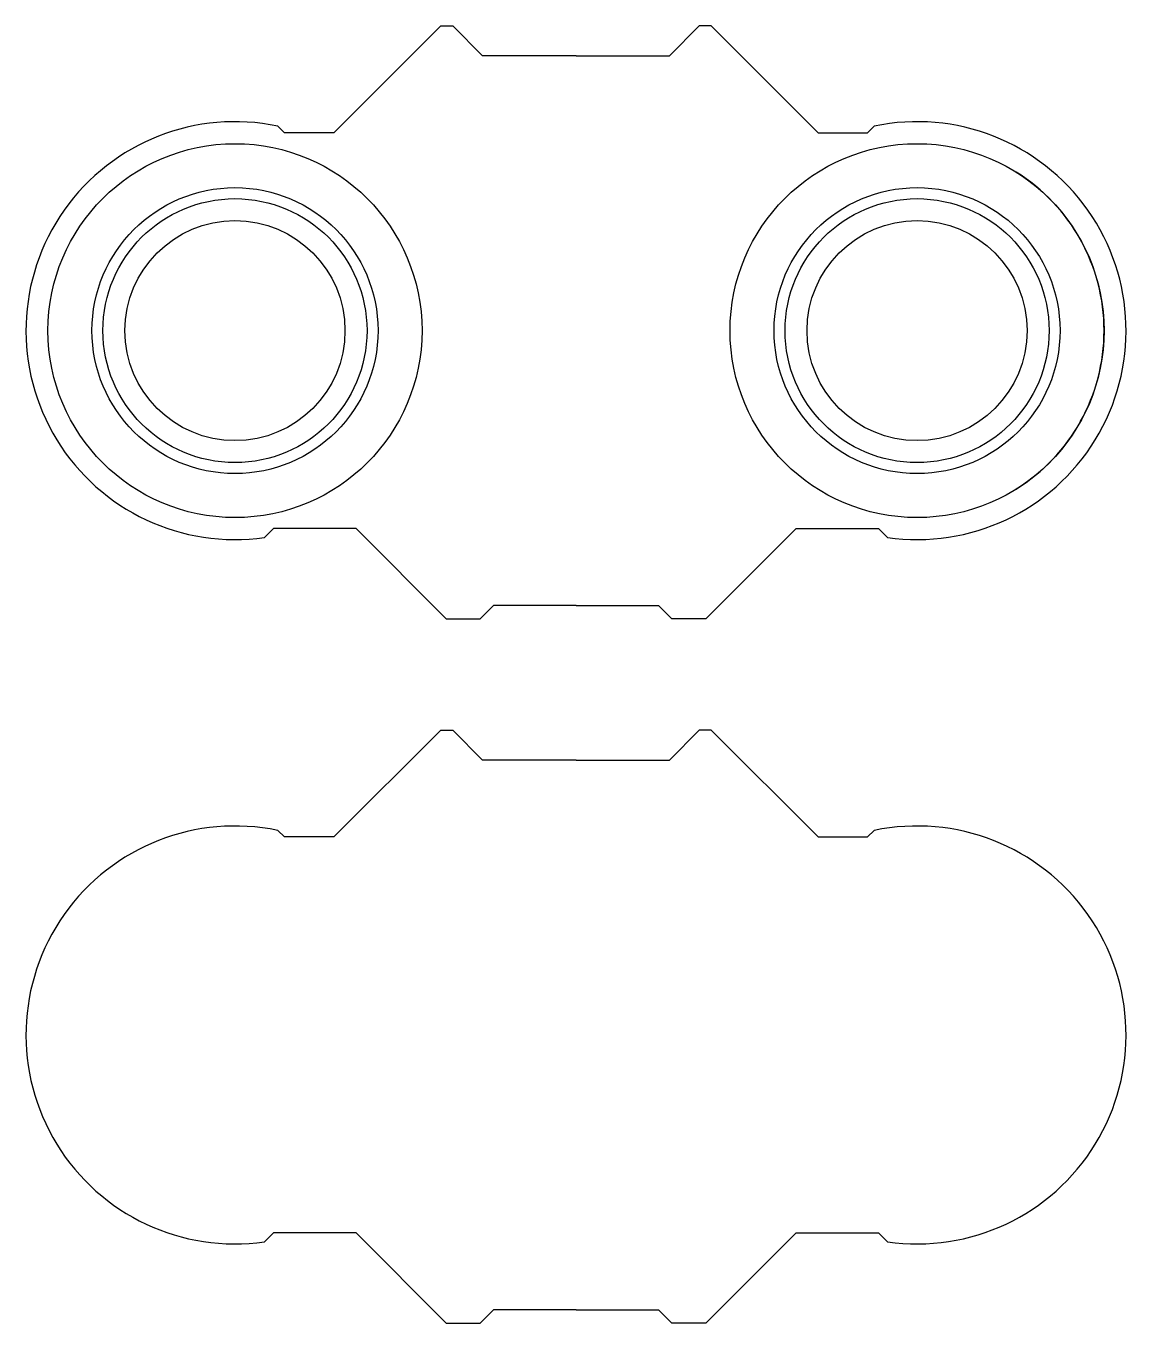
# Model space of a CAD drawing. Header units: millimetres. Extents: x 834 to 934, y -116 to 2.
import ezdxf

# ---------------------------------------------------------------- set-up
doc = ezdxf.new("R2010")
doc.units = ezdxf.units.MM

msp = doc.modelspace()

# ---------------------------------------------------------------- linework, layer by layer
for p, q in [((861.62, -7.38), (871.32, 2.32)), ((871.32, 2.32), (872.42, 2.32)), ((875.12, -0.38), (872.42, 2.32)), ((892.12, -0.38), (894.82, 2.32)), ((895.92, 2.32), (894.82, 2.32)), ((905.62, -7.38), (895.92, 2.32)), ((883.62, -0.38), (875.12, -0.38)), ((883.62, -0.38), (892.12, -0.38)), ((857.12, -7.38), (856.52, -6.78)), ((910.12, -7.38), (910.71, -6.78)), ((861.62, -7.38), (857.12, -7.38)), ((905.62, -7.38), (910.12, -7.38)), ((856.12, -43.38), (855.31, -44.18)), ((863.62, -43.38), (856.12, -43.38)), ((863.62, -43.38), (871.82, -51.58)), ((903.62, -43.38), (895.42, -51.58)), ((903.62, -43.38), (911.12, -43.38)), ((911.12, -43.38), (911.93, -44.18)), ((876.12, -50.38), (874.92, -51.58)), ((883.62, -50.38), (876.12, -50.38)), ((883.62, -50.38), (891.12, -50.38)), ((891.12, -50.38), (892.32, -51.58)), ((871.82, -51.58), (874.92, -51.58)), ((895.42, -51.58), (892.32, -51.58)), ((861.62, -71.42), (871.32, -61.72)), ((871.32, -61.72), (872.42, -61.72)), ((875.12, -64.42), (872.42, -61.72)), ((892.12, -64.42), (894.82, -61.72)), ((895.92, -61.72), (894.82, -61.72)), ((905.62, -71.42), (895.92, -61.72)), ((883.62, -64.42), (875.12, -64.42)), ((883.62, -64.42), (892.12, -64.42)), ((857.12, -71.42), (856.52, -70.82)), ((861.62, -71.42), (857.12, -71.42)), ((905.62, -71.42), (910.12, -71.42)), ((910.12, -71.42), (910.71, -70.82)), ((856.12, -107.42), (855.31, -108.22)), ((863.62, -107.42), (856.12, -107.42)), ((863.62, -107.42), (871.82, -115.62)), ((903.62, -107.42), (895.42, -115.62)), ((903.62, -107.42), (911.12, -107.42)), ((911.12, -107.42), (911.93, -108.22)), ((876.12, -114.42), (874.92, -115.62)), ((883.62, -114.42), (876.12, -114.42)), ((883.62, -114.42), (891.12, -114.42)), ((891.12, -114.42), (892.32, -115.62)), ((871.82, -115.62), (874.92, -115.62)), ((895.42, -115.62), (892.32, -115.62))]:
    msp.add_line(p, q)
for centre, radius in [((852.62, -25.38), 17), ((914.62, -25.38), 17), ((852.62, -25.38), 13), ((914.62, -25.38), 13), ((852.62, -25.38), 12), ((914.62, -25.38), 12), ((852.62, -25.38), 10), ((914.62, -25.38), 10)]:
    msp.add_circle(centre, radius)
for centre, radius, start, end in [((852.62, -25.38), 19, 78.1373, 278.1442), ((914.62, -25.38), 19, 261.8558, 101.8627), ((914.62, -25.38), 17, 301.9657, 58.0343), ((852.62, -89.42), 19, 78.1373, 278.1442), ((914.62, -89.42), 19, 261.8558, 101.8627)]:
    msp.add_arc(centre, radius, start, end)

doc.saveas('drawing.dxf')
